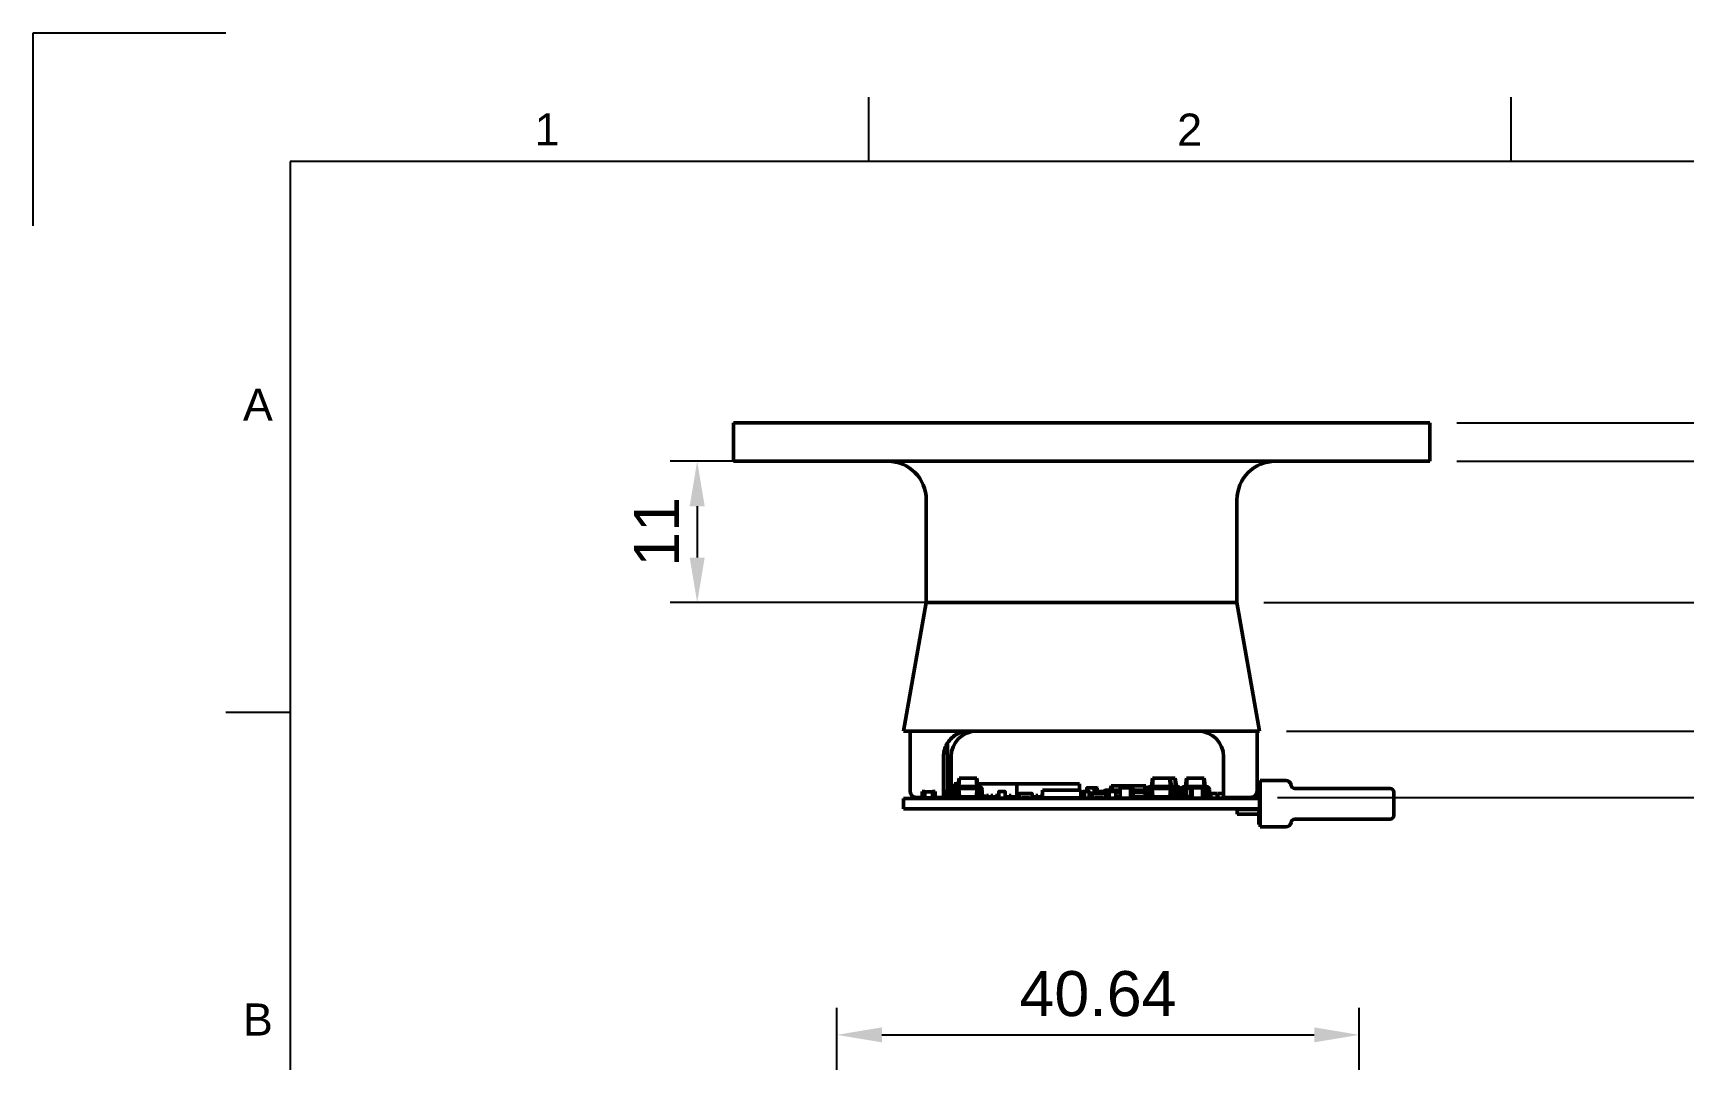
# Model space of a CAD drawing. Header units: millimetres. Extents: x 0 to 420, y 0 to 297.
# Drawn here: x 0 to 128.4, y 217.1 to 297 of the extents above; entities that cross this region are included whole.
import ezdxf
from ezdxf.enums import TextEntityAlignment as Align

# ---------------------------------------------------------------- set-up
doc = ezdxf.new("R2010")
doc.units = ezdxf.units.MM
doc.header["$LTSCALE"] = 0.75
for name, color, linetype, lineweight in [('BORDER', 7, 'Continuous', 25), ('FD_Dimensions', 7, 'Continuous', 25), ('Visible', 7, 'Continuous', 50)]:
    doc.layers.add(name, color=color, linetype=linetype, lineweight=lineweight)
doc.styles.add('FusionTitle', font='Arial.ttf')
doc.styles.get("Standard").update_dxf_attribs({"font": 'Arial.ttf'})
doc.dimstyles.new('Dim-ISO-25', dxfattribs={"dimtxt": 3.5, "dimasz": 3.5, "dimexe": 2.1, "dimexo": 2.1, "dimgap": 1.4, "dimtad": 1, "dimzin": 12, "dimdsep": 46, "dimtxsty": 'Standard', "dimcen": 0, "dimazin": 3, "dimtp": 0.1, "dimtm": 0.1, "dimtfac": 0.714286, "dimtmove": 0, "dimatfit": 3, "dimfxl": 1, "dimtzin": 12, "dimarcsym": 0})

# ---------------------------------------------------------------- blocks, each defined once
blk = doc.blocks.new('ISO_A3_SHEET')
at = {"layer": 'BORDER'}
for p, q in [((65, 292), (65, 287)), ((115, 292), (115, 287)), ((410, 287), (20, 287)), ((20, 287), (20, 10)), ((15, 244.16666), (20, 244.16666))]:
    blk.add_line(p, q, dxfattribs=at)
at = {"layer": 'Defpoints'}
for p, q in [((15, 297), (0, 297)), ((0, 297), (0, 282))]:
    blk.add_line(p, q, dxfattribs=at)
at = {"layer": 'BORDER', "style": 'FusionTitle'}
for s, p in [('1', (40, 289.5)), ('2', (90, 289.5)), ('A', (17.5, 268.08333)), ('B', (17.5, 220.25))]:
    blk.add_text(s, height=2.5, dxfattribs=at).set_placement(p, align=Align.MIDDLE)
blk = doc.blocks.new('*D14')
at = {"layer": 'Defpoints', "color": 0, "transparency": 16777216}
for p in [(108.682863, 266.68366), (108.682863, 263.68366), (140.182863, 263.68366)]:
    blk.add_point(p, dxfattribs=at)
at = {"layer": 'FD_Dimensions', "color": 0, "lineweight": -2, "transparency": 16777216}
for p, q in [((140.182863, 270.18366), (140.182863, 273.68366)), ((110.782863, 266.68366), (142.282863, 266.68366)), ((140.182863, 266.68366), (140.182863, 263.68366)), ((110.782863, 263.68366), (142.282863, 263.68366)), ((140.182863, 260.18366), (140.182863, 251.591709))]:
    blk.add_line(p, q, dxfattribs=at)
at = {"layer": 'FD_Dimensions', "color": 0, "transparency": 16777216}
for points in [[(139.599529, 270.18366), (140.766196, 270.18366), (140.182863, 266.68366)], [(139.599529, 260.18366), (140.766196, 260.18366), (140.182863, 263.68366)]]:
    blk.add_solid(points, dxfattribs=at)
at = {"layer": 'FD_Dimensions', "color": 0, "transparency": 16777216, "insert": (136.994663, 254.137684), "char_height": 3.5, "attachment_point": 5, "rotation": 90}
blk.add_mtext('3', dxfattribs=at)
blk = doc.blocks.new('*D15')
at = {"layer": 'Defpoints', "color": 0, "transparency": 16777216}
for p in [(93.446132, 263.68366), (51.682863, 252.68809), (93.682863, 252.68809)]:
    blk.add_point(p, dxfattribs=at)
at = {"layer": 'FD_Dimensions', "color": 0, "lineweight": -2, "transparency": 16777216}
for p, q in [((91.346132, 263.68366), (49.582863, 263.68366)), ((51.682863, 260.18366), (51.682863, 256.18809)), ((91.582863, 252.68809), (49.582863, 252.68809))]:
    blk.add_line(p, q, dxfattribs=at)
at = {"layer": 'FD_Dimensions', "color": 0, "transparency": 16777216}
for points in [[(51.099529, 260.18366), (52.266196, 260.18366), (51.682863, 263.68366)], [(51.099529, 256.18809), (52.266196, 256.18809), (51.682863, 252.68809)]]:
    blk.add_solid(points, dxfattribs=at)
at = {"layer": 'FD_Dimensions', "color": 0, "transparency": 16777216, "insert": (48.5257, 258.185875), "char_height": 3.5, "attachment_point": 5, "rotation": 90}
blk.add_mtext('11', dxfattribs=at)
blk = doc.blocks.new('*D16')
at = {"layer": 'Defpoints', "color": 0, "transparency": 16777216}
for p in [(93.682863, 252.68809), (95.446132, 242.68809), (151.526464, 242.68809)]:
    blk.add_point(p, dxfattribs=at)
at = {"layer": 'FD_Dimensions', "color": 0, "lineweight": -2, "transparency": 16777216}
for p, q in [((95.782863, 252.68809), (153.626464, 252.68809)), ((151.526464, 249.18809), (151.526464, 246.18809)), ((97.546132, 242.68809), (153.626464, 242.68809))]:
    blk.add_line(p, q, dxfattribs=at)
at = {"layer": 'FD_Dimensions', "color": 0, "transparency": 16777216}
for points in [[(150.943131, 249.18809), (152.109797, 249.18809), (151.526464, 252.68809)], [(150.943131, 246.18809), (152.109797, 246.18809), (151.526464, 242.68809)]]:
    blk.add_solid(points, dxfattribs=at)
at = {"layer": 'FD_Dimensions', "color": 0, "transparency": 16777216, "insert": (148.339459, 247.68809), "char_height": 3.5, "attachment_point": 5, "rotation": 90}
blk.add_mtext('10', dxfattribs=at)
blk = doc.blocks.new('*D17')
at = {"layer": 'Defpoints', "color": 0, "transparency": 16777216}
for p in [(95.446132, 242.68809), (94.746132, 237.53416), (153.199443, 237.53416)]:
    blk.add_point(p, dxfattribs=at)
at = {"layer": 'FD_Dimensions', "color": 0, "lineweight": -2, "transparency": 16777216}
for p, q in [((153.199443, 246.18809), (153.199443, 249.68809)), ((97.546132, 242.68809), (155.299443, 242.68809)), ((153.199443, 242.68809), (153.199443, 237.53416)), ((96.846132, 237.53416), (155.299443, 237.53416)), ((153.199443, 234.03416), (153.199443, 218.616493))]:
    blk.add_line(p, q, dxfattribs=at)
at = {"layer": 'FD_Dimensions', "color": 0, "transparency": 16777216}
for points in [[(152.61611, 246.18809), (153.782777, 246.18809), (153.199443, 242.68809)], [(152.61611, 234.03416), (153.782777, 234.03416), (153.199443, 237.53416)]]:
    blk.add_solid(points, dxfattribs=at)
at = {"layer": 'FD_Dimensions', "color": 0, "transparency": 16777216, "insert": (150.012438, 224.575326), "char_height": 3.5, "attachment_point": 5, "rotation": 90}
blk.add_mtext('5.15', dxfattribs=at)
blk = doc.blocks.new('*D20')
at = {"layer": 'Defpoints', "color": 0, "transparency": 16777216}
for p in [(103.191694, 219.055681), (62.551694, 187.555681), (103.191694, 187.555681)]:
    blk.add_point(p, dxfattribs=at)
at = {"layer": 'FD_Dimensions', "color": 0, "lineweight": -2, "transparency": 16777216}
for p, q in [((62.551694, 189.655681), (62.551694, 221.155681)), ((103.191694, 189.655681), (103.191694, 221.155681)), ((66.051694, 219.055681), (99.691694, 219.055681))]:
    blk.add_line(p, q, dxfattribs=at)
at = {"layer": 'FD_Dimensions', "color": 0, "transparency": 16777216}
for points in [[(66.051694, 219.639014), (66.051694, 218.472348), (62.551694, 219.055681)], [(99.691694, 219.639014), (99.691694, 218.472348), (103.191694, 219.055681)]]:
    blk.add_solid(points, dxfattribs=at)
at = {"layer": 'FD_Dimensions', "color": 0, "transparency": 16777216, "insert": (82.871694, 222.242686), "char_height": 3.5, "attachment_point": 5}
blk.add_mtext('40.64', dxfattribs=at)

msp = doc.modelspace()

# ---------------------------------------------------------------- linework, layer by layer
at = {"layer": 'Visible'}
for p, q in [((54.509402, 266.68366), (54.509402, 263.68366)), ((69.746132, 266.68366), (54.509402, 266.68366)), ((69.746132, 266.68366), (93.446132, 266.68366)), ((108.682863, 266.68366), (93.446132, 266.68366)), ((108.682863, 266.68366), (108.682863, 263.68366)), ((54.509402, 263.68366), (69.746132, 263.68366)), ((93.446132, 263.68366), (69.746132, 263.68366)), ((93.446132, 263.68366), (108.682863, 263.68366)), ((69.509402, 252.68809), (69.509402, 260.68366)), ((93.682863, 252.68809), (93.682863, 260.68366)), ((67.746132, 242.68809), (69.509402, 252.68809)), ((69.509402, 252.68809), (69.746132, 252.68809)), ((93.446132, 252.68809), (69.746132, 252.68809)), ((93.446132, 252.68809), (93.682863, 252.68809)), ((95.446132, 242.68809), (93.682863, 252.68809)), ((69.746132, 242.68809), (67.746132, 242.68809)), ((68.246132, 242.68809), (68.246132, 241.68809)), ((69.746132, 242.68809), (93.446132, 242.68809)), ((95.446132, 242.68809), (93.446132, 242.68809)), ((95.246132, 238.03416), (95.246132, 242.68809)), ((68.246132, 238.03416), (68.246132, 241.68809)), ((71.167096, 237.98416), (71.167096, 241.68809)), ((70.846132, 237.53416), (70.846132, 240.68809)), ((71.440551, 237.98416), (71.440551, 240.68809)), ((92.646132, 238.03416), (92.646132, 240.68809)), ((71.971132, 238.38416), (72.062484, 239.03416)), ((72.053632, 238.38416), (72.099308, 239.03416)), ((72.099308, 239.03416), (72.062484, 239.03416)), ((73.392957, 239.03416), (72.099308, 239.03416)), ((73.429781, 239.03416), (73.392957, 239.03416)), ((73.438632, 238.38416), (73.392957, 239.03416)), ((73.521132, 238.38416), (73.429781, 239.03416)), ((87.027382, 238.38416), (87.118734, 239.03416)), ((87.109882, 238.38416), (87.155558, 239.03416)), ((87.155558, 239.03416), (87.118734, 239.03416)), ((88.449207, 239.03416), (87.155558, 239.03416)), ((88.494882, 238.38416), (88.449207, 239.03416)), ((88.486031, 239.03416), (88.449207, 239.03416)), ((88.577382, 238.38416), (88.486031, 239.03416)), ((88.842957, 239.03416), (88.486031, 239.03416)), ((88.888632, 238.38416), (88.842957, 239.03416)), ((88.879781, 239.03416), (88.842957, 239.03416)), ((88.971132, 238.38416), (88.879781, 239.03416)), ((89.671132, 238.38416), (89.762484, 239.03416)), ((89.753632, 238.38416), (89.799308, 239.03416)), ((89.799308, 239.03416), (89.762484, 239.03416)), ((91.092957, 239.03416), (89.799308, 239.03416)), ((91.129781, 239.03416), (91.092957, 239.03416)), ((91.138632, 238.38416), (91.092957, 239.03416)), ((91.221132, 238.38416), (91.129781, 239.03416)), ((95.496132, 238.83416), (95.496132, 235.23416)), ((97.496132, 238.83416), (95.496132, 238.83416)), ((68.446132, 237.52416), (68.446132, 237.63416)), ((68.746132, 237.53416), (69.196132, 237.53416)), ((69.396132, 237.98416), (69.196132, 237.98416)), ((69.196132, 237.98416), (69.196132, 237.96416)), ((69.196132, 237.50416), (69.196132, 237.96416)), ((69.396132, 237.98416), (69.396132, 237.96416)), ((69.996132, 237.96416), (69.396132, 237.96416)), ((69.396132, 237.50416), (69.396132, 237.96416)), ((70.196132, 237.98416), (69.996132, 237.98416)), ((69.996132, 237.98416), (69.996132, 237.96416)), ((69.996132, 237.50416), (69.996132, 237.96416)), ((70.196132, 237.98416), (70.196132, 237.96416)), ((70.196132, 237.50416), (70.196132, 237.96416)), ((70.196132, 237.53416), (70.846132, 237.53416)), ((70.715802, 237.50416), (70.715802, 237.53416)), ((70.846132, 237.98416), (71.055214, 237.98416)), ((71.196635, 237.98416), (71.055214, 237.98416)), ((71.069356, 237.50416), (71.069356, 237.96416)), ((71.415802, 237.96416), (71.210777, 237.96416)), ((71.210777, 237.50416), (71.210777, 237.96416)), ((71.29563, 237.98416), (71.429945, 237.98416)), ((71.346132, 237.63416), (71.546132, 237.63416)), ((71.346132, 237.48416), (71.346132, 237.63416)), ((71.415802, 237.63416), (71.415802, 237.96416)), ((71.429945, 237.98416), (71.646132, 237.98416)), ((71.646132, 237.73416), (71.646132, 238.13416)), ((71.667096, 238.23437), (71.667096, 238.58416)), ((71.667096, 238.58416), (71.999241, 238.58416)), ((71.769356, 237.50416), (71.769356, 237.621593)), ((71.796132, 238.13416), (71.796132, 237.73416)), ((71.896635, 237.98416), (71.796132, 237.98416)), ((71.896132, 238.38416), (71.946132, 238.38416)), ((71.946132, 238.23416), (71.896132, 238.23416)), ((71.984078, 237.96416), (71.910777, 237.96416)), ((71.910777, 237.50416), (71.910777, 237.96416)), ((72.041132, 238.38416), (71.946132, 238.38416)), ((71.946132, 238.23416), (71.946132, 238.38416)), ((72.041132, 238.23416), (71.946132, 238.23416)), ((72.037484, 237.58416), (71.946132, 238.23416)), ((72.086808, 237.58416), (72.037484, 237.58416)), ((73.451132, 238.38416), (72.041132, 238.38416)), ((72.041132, 238.23416), (72.041132, 238.38416)), ((73.451132, 238.23416), (72.041132, 238.23416)), ((72.086808, 237.58416), (72.041132, 238.23416)), ((73.405457, 237.58416), (72.086808, 237.58416)), ((72.215802, 237.51916), (72.215802, 237.58416)), ((72.569356, 237.51916), (72.569356, 237.58416)), ((73.276463, 237.51916), (73.276463, 237.58416)), ((73.405457, 237.58416), (73.451132, 238.23416)), ((73.454781, 237.58416), (73.405457, 237.58416)), ((73.424256, 237.48416), (73.424256, 237.58416)), ((73.546132, 238.38416), (73.451132, 238.38416)), ((73.451132, 238.23416), (73.451132, 238.38416)), ((73.546132, 238.23416), (73.451132, 238.23416)), ((73.454781, 237.58416), (73.546132, 238.23416)), ((73.454781, 237.58416), (73.480825, 237.58416)), ((73.480825, 237.48416), (73.480825, 237.68416)), ((73.480825, 237.68416), (73.601033, 237.68416)), ((73.493024, 238.58416), (76.546132, 238.58416)), ((73.546132, 238.23416), (73.546132, 238.38416)), ((73.596132, 238.38416), (73.546132, 238.38416)), ((73.546132, 238.23416), (73.596132, 238.23416)), ((73.601033, 237.68416), (73.636388, 237.68416)), ((73.601033, 237.48416), (73.601033, 237.68416)), ((73.636388, 237.58416), (73.636388, 237.68416)), ((73.636388, 237.58416), (73.746132, 237.58416)), ((73.696132, 238.13416), (73.696132, 237.73416)), ((73.777809, 237.48416), (73.777809, 237.549316)), ((73.846132, 237.73416), (73.846132, 238.13416)), ((73.85953, 237.68416), (73.954586, 237.68416)), ((74.146132, 237.63416), (73.946132, 237.63416)), ((73.954586, 237.68416), (73.989941, 237.68416)), ((73.954586, 237.63416), (73.954586, 237.68416)), ((73.989941, 237.63416), (73.989941, 237.68416)), ((74.146132, 237.48416), (74.146132, 237.63416)), ((74.146132, 237.58416), (74.187931, 237.58416)), ((74.187931, 237.48416), (74.187931, 237.68416)), ((74.187931, 237.68416), (74.308139, 237.68416)), ((74.308139, 237.68416), (74.343495, 237.68416)), ((74.308139, 237.48416), (74.308139, 237.68416)), ((74.343495, 237.58416), (74.343495, 237.68416)), ((74.343495, 237.58416), (74.541485, 237.58416)), ((74.484916, 237.48416), (74.484916, 237.58416)), ((74.541485, 237.48416), (74.541485, 237.68416)), ((74.541485, 237.68416), (74.661693, 237.68416)), ((74.661693, 237.68416), (74.697048, 237.68416)), ((74.661693, 237.48416), (74.661693, 237.68416)), ((74.697048, 237.58416), (74.697048, 237.68416)), ((74.697048, 237.58416), (74.895038, 237.58416)), ((74.83847, 237.48416), (74.83847, 237.58416)), ((74.895038, 237.48416), (74.895038, 237.68416)), ((74.895038, 237.68416), (75.015246, 237.68416)), ((75.015246, 237.68416), (75.050602, 237.68416)), ((75.015246, 237.48416), (75.015246, 237.68416)), ((75.050602, 237.58416), (75.050602, 237.68416)), ((75.050602, 237.58416), (75.146132, 237.58416)), ((75.146132, 237.50416), (75.146132, 237.96416)), ((75.166132, 237.98416), (75.626132, 237.98416)), ((75.646132, 237.50416), (75.646132, 237.96416)), ((75.646132, 237.68416), (75.722353, 237.68416)), ((75.722353, 237.68416), (75.757708, 237.68416)), ((75.722353, 237.48416), (75.722353, 237.68416)), ((75.757708, 237.58416), (75.757708, 237.68416)), ((75.757708, 237.58416), (75.955698, 237.58416)), ((75.89913, 237.48416), (75.89913, 237.58416)), ((75.955698, 237.48416), (75.955698, 237.68416)), ((75.955698, 237.68416), (76.075906, 237.68416)), ((76.075906, 237.68416), (76.111262, 237.68416)), ((76.075906, 237.48416), (76.075906, 237.68416)), ((76.111262, 237.58416), (76.111262, 237.68416)), ((76.111262, 237.58416), (76.546132, 237.58416)), ((76.252683, 237.48416), (76.252683, 237.58416)), ((76.546132, 237.58416), (76.546132, 238.58416)), ((76.546132, 238.58416), (81.425169, 238.58416)), ((76.546132, 237.48416), (76.546132, 237.58416)), ((76.546132, 237.58416), (76.746132, 237.58416)), ((76.746132, 237.51916), (76.746132, 237.79916)), ((76.781132, 237.83416), (76.911132, 237.83416)), ((76.946132, 237.83416), (77.546132, 237.83416)), ((76.946132, 237.79916), (76.946132, 237.83416)), ((77.546132, 237.79916), (77.546132, 237.83416)), ((77.581132, 237.83416), (77.711132, 237.83416)), ((77.746132, 237.51916), (77.746132, 237.79916)), ((77.746132, 237.68416), (77.843673, 237.68416)), ((77.843673, 237.48416), (77.843673, 237.68416)), ((77.843673, 237.58416), (78.041663, 237.58416)), ((77.900242, 237.48416), (77.900242, 237.58416)), ((78.041663, 237.58416), (78.041663, 237.68416)), ((78.041663, 237.68416), (78.077019, 237.68416)), ((78.077019, 237.48416), (78.077019, 237.68416)), ((78.077019, 237.68416), (78.197227, 237.68416)), ((78.197227, 237.48416), (78.197227, 237.68416)), ((78.197227, 237.58416), (78.395217, 237.58416)), ((78.253795, 237.48416), (78.253795, 237.58416)), ((78.395217, 237.58416), (78.395217, 237.68416)), ((78.395217, 237.68416), (78.430572, 237.68416)), ((78.430572, 237.48416), (78.430572, 237.68416)), ((78.430572, 237.68416), (78.546132, 237.68416)), ((78.546132, 237.50416), (78.546132, 238.08416)), ((78.546132, 238.08416), (81.546132, 238.08416)), ((81.425169, 238.08416), (81.425169, 238.58416)), ((81.546132, 237.50416), (81.546132, 238.08416)), ((81.546132, 237.98416), (81.596635, 237.98416)), ((81.546132, 237.96416), (81.681488, 237.96416)), ((81.681488, 237.50416), (81.681488, 237.96416)), ((81.69563, 237.98416), (81.837051, 237.98416)), ((81.822909, 237.50416), (81.822909, 237.96416)), ((81.837051, 237.98416), (82.16232, 237.98416)), ((81.996132, 237.98416), (81.996132, 238.25416)), ((82.766132, 238.28416), (82.026132, 238.28416)), ((82.176463, 237.50416), (82.176463, 237.96416)), ((82.446132, 237.98416), (82.446132, 237.96416)), ((82.446132, 237.98416), (82.646132, 237.98416)), ((82.446132, 237.79916), (82.446132, 237.96416)), ((82.446132, 237.51916), (82.446132, 237.79916)), ((82.611132, 237.83416), (82.481132, 237.83416)), ((82.646132, 237.98416), (82.646132, 237.96416)), ((82.646132, 237.98416), (83.246132, 237.98416)), ((82.646132, 237.83416), (82.646132, 237.96416)), ((82.646132, 237.96416), (83.246132, 237.96416)), ((83.246132, 237.83416), (82.646132, 237.83416)), ((82.646132, 237.79916), (82.646132, 237.83416)), ((82.796132, 237.98416), (82.796132, 238.25416)), ((83.246132, 237.98416), (83.246132, 237.96416)), ((83.246132, 237.98416), (83.446132, 237.98416)), ((83.246132, 237.83416), (83.246132, 237.96416)), ((83.246132, 237.79916), (83.246132, 237.83416)), ((83.411132, 237.83416), (83.281132, 237.83416)), ((83.446132, 237.98416), (83.446132, 237.96416)), ((83.446132, 237.79916), (83.446132, 237.96416)), ((83.446132, 237.51916), (83.446132, 237.79916)), ((83.496132, 238.09916), (83.746132, 238.09916)), ((83.746132, 237.91916), (83.496132, 237.91916)), ((83.746132, 237.88416), (83.596132, 237.88416)), ((83.596132, 237.43416), (83.596132, 237.88416)), ((83.921132, 238.09916), (83.746132, 238.09916)), ((83.746132, 237.96416), (83.746132, 238.09916)), ((83.746132, 237.50416), (83.746132, 237.96416)), ((83.766132, 237.98416), (84.226132, 237.98416)), ((83.821132, 238.09916), (83.892339, 238.43416)), ((83.994236, 238.43416), (83.892339, 238.43416)), ((84.596132, 238.09916), (83.921132, 238.09916)), ((83.921132, 237.98416), (83.921132, 238.09916)), ((83.958632, 238.09916), (83.994236, 238.43416)), ((86.498029, 238.43416), (83.994236, 238.43416)), ((84.246132, 237.50416), (84.246132, 237.96416)), ((84.596132, 237.91916), (84.246132, 237.91916)), ((84.596132, 237.58416), (84.246132, 237.58416)), ((84.596132, 237.51416), (84.596132, 238.25416)), ((85.366132, 238.28416), (84.626132, 238.28416)), ((85.572382, 238.28416), (85.366132, 238.28416)), ((85.396132, 237.51416), (85.396132, 238.25416)), ((85.602382, 237.51416), (85.602382, 238.25416)), ((86.571132, 238.09916), (85.602382, 238.09916)), ((86.571132, 237.91916), (85.602382, 237.91916)), ((86.402382, 237.58416), (85.602382, 237.58416)), ((85.846132, 237.51416), (85.846132, 237.58416)), ((86.402382, 237.63416), (86.602382, 237.63416)), ((86.402382, 237.48416), (86.402382, 237.63416)), ((86.599926, 238.43416), (86.498029, 238.43416)), ((86.533632, 238.09916), (86.498029, 238.43416)), ((86.540843, 237.63416), (86.571132, 237.91916)), ((86.702382, 238.09916), (86.571132, 238.09916)), ((86.571132, 237.91916), (86.571132, 238.09916)), ((86.702382, 237.91916), (86.571132, 237.91916)), ((86.671132, 238.09916), (86.599926, 238.43416)), ((86.702382, 237.73416), (86.702382, 238.13416)), ((86.796132, 237.48416), (86.796132, 237.529621)), ((86.852382, 238.13416), (86.852382, 237.73416)), ((86.996132, 238.09916), (86.852382, 238.09916)), ((86.881511, 237.63416), (86.996132, 237.63416)), ((86.902382, 237.83416), (86.902382, 237.73416)), ((86.949704, 237.91916), (86.996132, 237.91916)), ((86.952382, 238.38416), (87.002382, 238.38416)), ((87.002382, 238.23416), (86.952382, 238.23416)), ((87.097382, 238.38416), (87.002382, 238.38416)), ((87.002382, 238.23416), (87.002382, 238.38416)), ((87.097382, 238.23416), (87.002382, 238.23416)), ((87.093734, 237.58416), (87.002382, 238.23416)), ((87.002382, 238.08416), (87.023464, 238.08416)), ((87.044545, 237.93416), (87.002382, 237.93416)), ((87.046132, 237.86916), (87.046132, 237.71416)), ((87.143058, 237.58416), (87.093734, 237.58416)), ((88.507382, 238.38416), (87.097382, 238.38416)), ((87.097382, 238.23416), (87.097382, 238.38416)), ((88.507382, 238.23416), (87.097382, 238.23416)), ((87.143058, 237.58416), (87.097382, 238.23416)), ((88.461707, 237.58416), (87.143058, 237.58416)), ((87.696132, 237.48416), (87.696132, 237.58416)), ((88.461707, 237.58416), (88.507382, 238.23416)), ((88.511031, 237.58416), (88.461707, 237.58416)), ((88.507382, 238.23416), (88.507382, 238.38416)), ((88.602382, 238.38416), (88.507382, 238.38416)), ((88.602382, 238.23416), (88.507382, 238.23416)), ((88.511031, 237.58416), (88.602382, 238.23416)), ((88.532788, 237.58416), (88.511031, 237.58416)), ((88.532788, 237.58416), (88.554545, 237.893777)), ((88.603193, 237.58416), (88.532788, 237.58416)), ((88.652382, 237.93416), (88.56022, 237.93416)), ((88.578193, 238.43416), (88.570355, 238.43416)), ((88.58522, 238.38416), (88.578193, 238.43416)), ((88.652382, 238.08416), (88.581301, 238.08416)), ((88.602382, 238.23416), (88.602382, 238.38416)), ((88.652382, 238.38416), (88.602382, 238.38416)), ((88.602382, 238.23416), (88.652382, 238.23416)), ((88.603193, 237.58416), (88.652382, 237.93416)), ((88.802382, 237.58416), (88.603193, 237.58416)), ((88.627382, 238.08416), (88.606301, 238.23416)), ((88.901132, 238.38416), (88.652382, 238.38416)), ((88.652382, 237.93416), (88.652382, 238.08416)), ((88.702382, 238.08416), (88.652382, 238.08416)), ((88.652382, 237.93416), (88.702382, 237.93416)), ((88.752382, 238.13416), (88.752382, 237.73416)), ((88.901132, 238.23416), (88.881511, 238.23416)), ((88.897545, 238.183103), (88.901132, 238.23416)), ((88.901132, 238.23416), (88.901132, 238.38416)), ((88.996132, 238.38416), (88.901132, 238.38416)), ((88.996132, 238.23416), (88.901132, 238.23416)), ((88.902382, 237.73416), (88.902382, 238.13416)), ((88.9471, 237.885279), (88.996132, 238.23416)), ((88.952382, 237.73416), (88.952382, 237.83416)), ((88.996132, 238.23416), (88.996132, 238.38416)), ((89.046132, 238.38416), (88.996132, 238.38416)), ((88.996132, 238.23416), (89.046132, 238.23416)), ((89.202382, 237.63416), (89.002382, 237.63416)), ((89.146132, 238.13416), (89.146132, 237.73416)), ((89.202382, 237.48416), (89.202382, 237.63416)), ((89.252382, 237.63416), (89.202382, 237.63416)), ((89.252382, 237.48416), (89.252382, 237.63416)), ((89.296132, 237.73416), (89.296132, 238.13416)), ((89.346132, 237.73416), (89.346132, 238.13416)), ((89.596132, 237.63416), (89.475261, 237.63416)), ((89.496132, 238.13416), (89.496132, 237.73416)), ((89.596132, 238.38416), (89.646132, 238.38416)), ((89.646132, 238.23416), (89.596132, 238.23416)), ((89.596132, 237.48416), (89.596132, 237.63416)), ((89.741132, 238.38416), (89.646132, 238.38416)), ((89.646132, 238.23416), (89.646132, 238.38416)), ((89.741132, 238.23416), (89.646132, 238.23416)), ((89.737484, 237.58416), (89.646132, 238.23416)), ((89.786808, 237.58416), (89.737484, 237.58416)), ((91.151132, 238.38416), (89.741132, 238.38416)), ((89.741132, 238.23416), (89.741132, 238.38416)), ((90.102382, 238.23416), (89.741132, 238.23416)), ((89.786808, 237.58416), (89.741132, 238.23416)), ((90.102382, 237.58416), (89.786808, 237.58416)), ((90.102382, 237.51416), (90.102382, 238.25416)), ((90.232382, 238.28416), (90.132382, 238.28416)), ((90.202382, 237.51416), (90.202382, 238.25416)), ((90.972382, 238.28416), (90.232382, 238.28416)), ((91.002382, 237.51416), (91.002382, 238.25416)), ((91.151132, 238.23416), (91.002382, 238.23416)), ((91.105457, 237.58416), (91.002382, 237.58416)), ((91.105457, 237.58416), (91.151132, 238.23416)), ((91.154781, 237.58416), (91.105457, 237.58416)), ((91.246132, 238.38416), (91.151132, 238.38416)), ((91.151132, 238.23416), (91.151132, 238.38416)), ((91.246132, 238.23416), (91.151132, 238.23416)), ((91.154781, 237.58416), (91.246132, 238.23416)), ((91.246132, 238.23416), (91.246132, 238.38416)), ((91.296132, 238.38416), (91.246132, 238.38416)), ((91.246132, 238.23416), (91.296132, 238.23416)), ((91.396132, 238.13416), (91.396132, 237.73416)), ((91.396132, 237.51416), (91.396132, 237.73416)), ((91.546132, 237.73416), (91.546132, 238.13416)), ((92.146132, 237.83416), (91.646132, 237.83416)), ((91.646132, 237.83416), (91.646132, 237.79916)), ((91.646132, 237.51916), (91.646132, 237.79916)), ((92.146132, 237.83416), (92.146132, 237.79916)), ((92.146132, 237.51916), (92.146132, 237.79916)), ((92.646132, 237.83416), (92.196132, 237.83416)), ((92.196132, 237.83416), (92.196132, 237.79916)), ((92.196132, 237.51916), (92.196132, 237.79916)), ((92.646132, 237.53416), (92.646132, 238.03416)), ((92.646132, 237.53416), (93.446132, 237.53416)), ((92.696132, 237.51916), (92.696132, 237.53416)), ((94.746132, 237.53416), (93.446132, 237.53416)), ((93.696132, 237.48416), (93.696132, 237.53416)), ((93.782835, 237.53416), (93.859611, 237.457383)), ((95.391153, 237.62096), (95.027675, 237.62096)), ((95.20439, 237.83416), (95.396132, 237.83416)), ((95.391153, 237.47096), (95.391153, 237.62096)), ((95.396132, 238.63416), (95.396132, 237.43416)), ((95.496132, 238.63416), (95.396132, 238.63416)), ((105.596132, 238.23416), (98.174313, 238.234159)), ((105.896132, 236.13416), (105.896132, 237.93416)), ((67.746132, 236.63416), (67.746132, 237.43416)), ((69.746132, 237.43416), (67.746132, 237.43416)), ((69.746132, 236.63416), (67.746132, 236.63416)), ((68.486132, 237.48416), (69.196132, 237.48416)), ((68.946132, 237.48416), (68.946132, 237.47416)), ((69.071132, 237.47416), (68.946132, 237.47416)), ((69.071132, 237.48416), (69.071132, 237.47416)), ((69.081827, 237.47416), (69.071132, 237.47416)), ((69.081827, 237.48416), (69.081827, 237.47416)), ((69.146132, 237.47416), (69.081827, 237.47416)), ((69.146132, 237.48416), (69.146132, 237.47416)), ((69.271132, 237.47416), (69.146132, 237.47416)), ((69.196132, 237.48416), (69.196132, 237.50416)), ((69.396132, 237.48416), (69.196132, 237.48416)), ((69.271132, 237.48416), (69.271132, 237.47416)), ((69.393252, 237.48416), (69.393252, 237.47416)), ((69.499013, 237.47416), (69.393252, 237.47416)), ((69.996132, 237.50416), (69.396132, 237.50416)), ((69.396132, 237.48416), (69.396132, 237.50416)), ((69.396132, 237.48416), (69.996132, 237.48416)), ((69.446132, 236.63416), (69.446132, 236.63316)), ((70.444132, 236.63316), (69.446132, 236.63316)), ((69.499013, 237.48416), (69.499013, 237.47416)), ((69.621132, 237.48416), (69.621132, 237.47416)), ((69.746132, 237.47416), (69.621132, 237.47416)), ((69.746132, 237.48416), (69.746132, 237.47416)), ((69.809349, 237.47416), (69.746132, 237.47416)), ((93.446132, 237.43416), (69.746132, 237.43416)), ((93.446132, 236.63416), (69.746132, 236.63416)), ((69.809349, 237.48416), (69.809349, 237.47416)), ((69.921132, 237.47416), (69.809349, 237.47416)), ((69.921132, 237.48416), (69.921132, 237.47416)), ((69.946132, 237.47416), (69.921132, 237.47416)), ((69.946132, 237.48416), (69.946132, 237.47416)), ((69.996132, 237.48416), (69.996132, 237.50416)), ((70.196132, 237.48416), (69.996132, 237.48416)), ((70.196132, 237.48416), (70.196132, 237.50416)), ((70.444132, 236.63416), (70.444132, 236.63316)), ((70.729945, 237.48416), (71.055214, 237.48416)), ((71.196635, 237.48416), (71.055214, 237.48416)), ((71.346132, 237.50416), (71.210777, 237.50416)), ((71.29563, 237.48416), (71.346132, 237.48416)), ((71.546132, 237.48416), (71.346132, 237.48416)), ((71.446132, 236.63416), (71.446132, 236.63316)), ((72.444132, 236.63316), (71.446132, 236.63316)), ((71.546132, 237.48416), (71.755214, 237.48416)), ((71.896635, 237.48416), (71.755214, 237.48416)), ((72.21819, 237.50416), (71.910777, 237.50416)), ((71.99563, 237.48416), (71.940551, 237.48416)), ((71.99563, 237.48416), (72.240551, 237.48416)), ((72.594105, 237.48416), (72.240551, 237.48416)), ((72.444132, 236.63416), (72.444132, 236.63316)), ((72.594105, 237.48416), (72.686028, 237.48416)), ((72.686028, 237.48416), (72.717149, 237.48416)), ((72.710777, 237.51916), (73.135041, 237.51916)), ((72.717149, 237.48416), (72.717149, 237.51916)), ((72.727756, 237.48416), (72.717149, 237.48416)), ((72.727756, 237.48416), (72.727756, 237.51916)), ((72.727756, 237.48416), (72.773718, 237.48416)), ((72.773718, 237.48416), (72.773718, 237.51916)), ((72.773718, 237.48416), (72.806237, 237.48416)), ((73.15979, 237.48416), (72.806237, 237.48416)), ((73.15979, 237.48416), (73.251714, 237.48416)), ((73.251714, 237.48416), (73.424256, 237.48416)), ((73.424256, 237.48416), (73.480825, 237.48416)), ((73.446132, 236.63416), (73.446132, 236.63316)), ((74.444132, 236.63316), (73.446132, 236.63316)), ((73.480825, 237.48416), (73.601033, 237.48416)), ((73.601033, 237.48416), (73.777809, 237.48416)), ((73.777809, 237.48416), (73.834378, 237.48416)), ((73.834378, 237.48416), (73.834378, 237.510529)), ((73.834378, 237.48416), (73.946132, 237.48416)), ((73.946132, 237.48416), (74.146132, 237.48416)), ((74.146132, 237.48416), (74.187931, 237.48416)), ((74.187931, 237.48416), (74.308139, 237.48416)), ((74.308139, 237.48416), (74.484916, 237.48416)), ((74.444132, 236.63416), (74.444132, 236.63316)), ((74.484916, 237.48416), (74.541485, 237.48416)), ((74.541485, 237.48416), (74.661693, 237.48416)), ((74.661693, 237.48416), (74.83847, 237.48416)), ((74.83847, 237.48416), (74.895038, 237.48416)), ((74.895038, 237.48416), (75.015246, 237.48416)), ((75.015246, 237.48416), (75.166132, 237.48416)), ((75.166132, 237.48416), (75.626132, 237.48416)), ((75.446132, 236.63416), (75.446132, 236.63316)), ((76.444132, 236.63316), (75.446132, 236.63316)), ((75.626132, 237.48416), (75.722353, 237.48416)), ((75.722353, 237.48416), (75.89913, 237.48416)), ((75.89913, 237.48416), (75.955698, 237.48416)), ((75.955698, 237.48416), (76.075906, 237.48416)), ((76.075906, 237.48416), (76.252683, 237.48416)), ((76.252683, 237.48416), (76.546132, 237.48416)), ((76.444132, 236.63416), (76.444132, 236.63316)), ((76.546132, 237.48416), (76.781132, 237.48416)), ((76.781132, 237.48416), (76.911132, 237.48416)), ((76.911132, 237.48416), (77.016358, 237.48416)), ((76.946132, 237.51916), (77.546132, 237.51916)), ((77.016358, 237.48416), (77.016358, 237.51916)), ((77.016358, 237.48416), (77.136567, 237.48416)), ((77.136567, 237.48416), (77.136567, 237.51916)), ((77.136567, 237.48416), (77.193135, 237.48416)), ((77.193135, 237.48416), (77.193135, 237.51916)), ((77.193135, 237.48416), (77.369912, 237.48416)), ((77.369912, 237.48416), (77.369912, 237.51916)), ((77.369912, 237.48416), (77.49012, 237.48416)), ((77.446132, 236.63416), (77.446132, 236.63316)), ((78.444132, 236.63316), (77.446132, 236.63316)), ((77.49012, 237.48416), (77.49012, 237.51916)), ((77.49012, 237.48416), (77.546689, 237.48416)), ((77.546689, 237.48416), (77.546689, 237.512945)), ((77.546689, 237.48416), (77.581132, 237.48416)), ((77.581132, 237.48416), (77.711132, 237.48416)), ((77.711132, 237.48416), (77.723465, 237.48416)), ((77.723465, 237.48416), (77.723465, 237.486405)), ((77.723465, 237.48416), (77.843673, 237.48416)), ((77.843673, 237.48416), (77.900242, 237.48416)), ((77.900242, 237.48416), (78.077019, 237.48416)), ((78.077019, 237.48416), (78.197227, 237.48416)), ((78.197227, 237.48416), (78.253795, 237.48416)), ((78.253795, 237.48416), (78.430572, 237.48416)), ((78.430572, 237.48416), (78.55078, 237.48416)), ((78.444132, 236.63416), (78.444132, 236.63316)), ((78.546132, 237.50416), (81.546132, 237.50416)), ((78.55078, 237.48416), (78.55078, 237.50416)), ((78.55078, 237.48416), (78.607349, 237.48416)), ((78.607349, 237.48416), (78.607349, 237.50416)), ((78.607349, 237.48416), (78.646132, 237.48416)), ((78.646132, 237.48416), (78.646132, 237.50416)), ((78.996132, 237.48416), (78.646132, 237.48416)), ((78.996132, 237.48416), (78.996132, 237.50416)), ((78.996132, 237.48416), (79.040551, 237.48416)), ((79.132475, 237.48416), (79.040551, 237.48416)), ((79.486028, 237.48416), (79.132475, 237.48416)), ((79.446132, 236.63416), (79.446132, 236.63316)), ((80.444132, 236.63316), (79.446132, 236.63316)), ((79.486028, 237.48416), (79.491232, 237.48416)), ((79.491232, 237.48416), (79.491232, 237.484942)), ((79.491232, 237.48416), (79.606237, 237.48416)), ((79.69816, 237.48416), (79.606237, 237.48416)), ((79.971132, 237.48416), (79.69816, 237.48416)), ((79.971132, 237.48416), (79.971132, 237.50416)), ((80.121132, 237.48416), (79.971132, 237.48416)), ((80.121132, 237.48416), (80.121132, 237.50416)), ((80.236028, 237.48416), (80.121132, 237.48416)), ((80.236028, 237.48416), (80.318547, 237.48416)), ((80.318547, 237.48416), (80.318547, 237.50416)), ((80.318547, 237.48416), (80.356237, 237.48416)), ((80.44816, 237.48416), (80.356237, 237.48416)), ((80.444132, 236.63416), (80.444132, 236.63316)), ((80.801714, 237.48416), (80.44816, 237.48416)), ((80.801714, 237.48416), (80.896635, 237.48416)), ((80.896635, 237.48416), (80.905446, 237.48416)), ((80.905446, 237.48416), (80.905446, 237.488516)), ((80.905446, 237.48416), (80.99563, 237.48416)), ((80.99563, 237.48416), (81.096132, 237.48416)), ((81.096132, 237.48416), (81.096132, 237.50416)), ((81.446132, 237.48416), (81.096132, 237.48416)), ((81.446132, 237.48416), (81.446132, 237.50416)), ((81.446132, 237.48416), (81.46232, 237.48416)), ((81.446132, 236.63416), (81.446132, 236.63316)), ((82.444132, 236.63316), (81.446132, 236.63316)), ((81.46232, 237.48416), (81.596635, 237.48416)), ((81.546132, 237.50416), (81.681488, 237.50416)), ((81.69563, 237.48416), (81.837051, 237.48416)), ((81.837051, 237.48416), (82.16232, 237.48416)), ((82.446132, 237.48416), (82.16232, 237.48416)), ((82.444132, 236.63416), (82.444132, 236.63316)), ((82.446132, 237.50416), (82.446132, 237.51916)), ((82.446132, 237.48416), (82.446132, 237.50416)), ((82.446132, 237.48416), (82.481132, 237.48416)), ((82.611132, 237.48416), (82.481132, 237.48416)), ((82.611132, 237.48416), (82.646132, 237.48416)), ((82.646132, 237.50416), (82.646132, 237.51916)), ((83.246132, 237.51916), (82.646132, 237.51916)), ((82.646132, 237.48416), (82.646132, 237.50416)), ((82.646132, 237.50416), (83.246132, 237.50416)), ((82.646132, 237.49916), (83.246132, 237.49916)), ((82.766132, 237.48416), (82.646132, 237.48416)), ((82.772927, 237.49166), (82.772927, 237.49916)), ((83.119338, 237.49166), (82.772927, 237.49166)), ((82.796132, 237.48416), (82.796132, 237.49166)), ((82.866132, 237.48416), (82.796132, 237.48416)), ((82.866132, 237.48416), (83.246132, 237.48416)), ((83.119338, 237.49166), (83.119338, 237.49916)), ((83.246132, 237.50416), (83.246132, 237.51916)), ((83.246132, 237.48416), (83.246132, 237.50416)), ((83.246132, 237.48416), (83.281132, 237.48416)), ((83.411132, 237.48416), (83.281132, 237.48416)), ((83.411132, 237.48416), (83.446132, 237.48416)), ((83.446132, 237.50416), (83.446132, 237.51916)), ((83.446132, 237.48416), (83.446132, 237.50416)), ((83.446132, 236.63416), (83.446132, 236.63316)), ((84.444132, 236.63316), (83.446132, 236.63316)), ((83.766132, 237.48416), (84.226132, 237.48416)), ((84.196132, 237.43416), (84.196132, 237.48416)), ((84.444132, 236.63416), (84.444132, 236.63316)), ((85.366132, 237.48416), (84.626132, 237.48416)), ((85.572382, 237.48416), (85.366132, 237.48416)), ((85.446132, 236.63416), (85.446132, 236.63316)), ((86.444132, 236.63316), (85.446132, 236.63316)), ((85.816132, 237.48416), (85.572382, 237.48416)), ((86.602382, 237.48416), (86.402382, 237.48416)), ((86.444132, 236.63416), (86.444132, 236.63316)), ((86.652382, 237.48416), (86.602382, 237.48416)), ((86.996132, 237.48416), (86.796132, 237.48416)), ((87.276132, 237.48416), (87.696132, 237.48416)), ((87.446132, 236.63416), (87.446132, 236.63316)), ((88.444132, 236.63316), (87.446132, 236.63316)), ((88.444132, 236.63416), (88.444132, 236.63316)), ((89.002382, 237.48416), (89.202382, 237.48416)), ((89.202382, 237.48416), (89.252382, 237.48416)), ((89.396132, 237.48416), (89.596132, 237.48416)), ((89.446132, 236.63416), (89.446132, 236.63316)), ((90.444132, 236.63316), (89.446132, 236.63316)), ((90.232382, 237.48416), (90.132382, 237.48416)), ((90.972382, 237.48416), (90.232382, 237.48416)), ((90.444132, 236.63416), (90.444132, 236.63316)), ((91.366132, 237.48416), (90.972382, 237.48416)), ((91.446132, 236.63416), (91.446132, 236.63316)), ((92.444132, 236.63316), (91.446132, 236.63316)), ((91.646132, 237.48416), (91.646132, 237.51916)), ((92.146132, 237.48416), (91.646132, 237.48416)), ((92.146132, 237.48416), (92.146132, 237.51916)), ((92.196132, 237.48416), (92.196132, 237.51916)), ((92.696132, 237.48416), (92.196132, 237.48416)), ((92.444132, 236.63416), (92.444132, 236.63316)), ((92.696132, 237.48416), (92.696132, 237.51916)), ((95.446132, 237.43416), (93.446132, 237.43416)), ((93.446132, 236.63416), (93.446132, 236.63316)), ((95.446132, 236.63416), (93.446132, 236.63416)), ((93.885064, 236.63316), (93.446132, 236.63316)), ((93.696132, 237.48416), (93.832835, 237.48416)), ((93.696132, 236.58416), (94.894992, 236.58416)), ((93.696132, 236.58416), (93.696132, 236.23416)), ((93.832835, 236.58416), (93.859611, 236.610936)), ((94.66637, 237.43416), (94.757344, 237.465505)), ((94.66637, 236.63416), (94.757344, 236.602814)), ((94.78992, 237.47096), (95.391153, 237.47096)), ((94.78992, 236.59736), (95.391153, 236.59736)), ((95.071721, 236.58416), (94.894992, 236.58416)), ((95.071721, 236.58416), (95.165899, 236.58416)), ((95.165899, 236.58416), (95.236591, 236.58416)), ((95.236591, 236.58416), (95.396132, 236.58416)), ((95.391153, 237.48416), (95.396132, 237.48416)), ((95.391153, 236.59736), (95.391153, 236.58416)), ((95.396132, 236.63416), (95.396132, 235.43416)), ((95.446132, 236.63416), (95.446132, 237.43416)), ((93.696132, 236.23416), (94.894992, 236.23416)), ((95.071721, 236.23416), (94.894992, 236.23416)), ((95.071721, 236.23416), (95.165899, 236.23416)), ((95.165899, 236.23416), (95.236591, 236.23416)), ((95.236591, 236.23416), (95.396132, 236.23416)), ((95.496132, 235.43416), (95.396132, 235.43416)), ((97.496132, 235.23416), (95.496132, 235.23416)), ((105.596132, 235.83416), (98.174313, 235.834161))]:
    msp.add_line(p, q, dxfattribs=at)
at = {"layer": 'Visible', "extrusion": (0, 0, -1)}
for centre, radius, start, end in [((-66.509402, 260.68366), 3, 90, 180), ((-68.746132, 238.03416), 0.5, 270, 0), ((-71.546132, 237.73416), 0.25, 180, 270), ((-71.896132, 238.13416), 0.25, 0, 90), ((-73.596132, 238.13416), 0.1, 90, 180), ((-73.946132, 237.73416), 0.1, 270, 0), ((-75.166132, 237.96416), 0.02, 0, 90), ((-76.781132, 237.79916), 0.035, 0, 90), ((-77.581132, 237.79916), 0.035, 0, 90), ((-82.026132, 238.25416), 0.03, 0, 90), ((-82.481132, 237.79916), 0.035, 0, 90), ((-83.281132, 237.79916), 0.035, 0, 90), ((-83.496132, 237.86916), 0.23, 30, 90), ((-83.766132, 237.96416), 0.02, 0, 90), ((-84.626132, 238.25416), 0.03, 0, 90), ((-86.602382, 237.73416), 0.25, 180, 270), ((-86.652382, 237.73416), 0.25, 180, 270), ((-86.952382, 238.13416), 0.25, 0, 90), ((-87.002382, 237.83416), 0.25, 53.130102, 90), ((-86.996132, 237.86916), 0.05, 90, 180), ((-86.996132, 237.73416), 0.25, 235.048484, 270), ((-88.652382, 238.13416), 0.1, 90, 180), ((-88.702382, 237.83416), 0.1, 90, 120), ((-89.002382, 237.73416), 0.1, 270, 0), ((-89.052382, 237.73416), 0.1, 270, 0), ((-89.046132, 238.13416), 0.1, 90, 180), ((-89.246132, 237.73416), 0.25, 180, 268.567456), ((-89.396132, 237.73416), 0.1, 318.590378, 0), ((-89.596132, 238.13416), 0.25, 0, 90), ((-90.132382, 238.25416), 0.03, 0, 90), ((-90.232382, 238.25416), 0.03, 0, 90), ((-91.296132, 238.13416), 0.1, 90, 180), ((-91.646132, 237.73416), 0.1, 270, 0), ((-98.188953, 238.53416), 0.3, 270, 351.786789), ((-75.626132, 237.50416), 0.02, 180, 270), ((-76.911132, 237.51916), 0.035, 180, 270), ((-77.711132, 237.51916), 0.035, 180, 270), ((-82.611132, 237.51916), 0.035, 180, 270), ((-82.766132, 237.51416), 0.03, 228.590378, 270), ((-83.411132, 237.51916), 0.035, 180, 270), ((-84.226132, 237.50416), 0.02, 180, 270), ((-85.366132, 237.51416), 0.03, 180, 270), ((-85.572382, 237.51416), 0.03, 180, 270), ((-85.816132, 237.51416), 0.03, 180, 270), ((-90.972382, 237.51416), 0.03, 180, 270), ((-91.366132, 237.51416), 0.03, 180, 270), ((-97.496132, 235.63416), 0.4, 188.213211, 270), ((-105.596132, 236.13416), 0.3, 180, 270)]:
    msp.add_arc(centre, radius, start, end, dxfattribs=at)
at = {"layer": 'Visible'}
for centre, radius, start, end in [((96.682863, 260.68366), 3, 90, 180), ((73.440551, 240.68809), 2, 90, 180), ((90.646132, 240.68809), 2, 0, 90), ((72.846132, 240.68809), 2, 150, 180), ((72.167096, 241.68809), 1, 174.641622, 180), ((97.496132, 238.43416), 0.4, 8.213211, 90), ((71.546132, 237.73416), 0.1, 270, 0), ((71.896132, 238.13416), 0.1, 90, 180), ((73.596132, 238.13416), 0.25, 0, 90), ((73.946132, 237.73416), 0.25, 180, 270), ((75.626132, 237.96416), 0.02, 0, 90), ((76.911132, 237.79916), 0.035, 0, 90), ((77.711132, 237.79916), 0.035, 0, 90), ((82.611132, 237.79916), 0.035, 0, 90), ((82.766132, 238.25416), 0.03, 0, 90), ((83.411132, 237.79916), 0.035, 0, 90), ((83.496132, 237.86916), 0.05, 90, 180), ((84.226132, 237.96416), 0.02, 0, 90), ((85.366132, 238.25416), 0.03, 0, 90), ((85.572382, 238.25416), 0.03, 0, 90), ((86.602382, 237.73416), 0.1, 270, 0), ((86.952382, 238.13416), 0.1, 90, 180), ((87.002382, 237.83416), 0.1, 90, 180), ((86.996132, 237.86916), 0.23, 83.654342, 90), ((86.996132, 237.73416), 0.1, 270, 305.664627), ((87.276132, 237.71416), 0.23, 180, 270), ((88.652382, 238.13416), 0.25, 0, 90), ((88.702382, 237.83416), 0.25, 78.463041, 90), ((89.002382, 237.73416), 0.25, 180, 270), ((88.702382, 237.83416), 0.25, 0, 36.869898), ((89.046132, 238.13416), 0.25, 0, 90), ((89.396132, 237.73416), 0.25, 180, 203.578178), ((89.246132, 237.73416), 0.1, 270, 0), ((89.596132, 238.13416), 0.1, 90, 180), ((90.972382, 238.25416), 0.03, 0, 90), ((91.296132, 238.13416), 0.25, 0, 90), ((91.646132, 237.73416), 0.25, 180, 270), ((94.746132, 238.03416), 0.5, 270, 0), ((105.596132, 237.93416), 0.3, 0, 90), ((68.486132, 237.52416), 0.04, 180, 270), ((75.166132, 237.50416), 0.02, 180, 270), ((76.781132, 237.51916), 0.035, 180, 270), ((77.581132, 237.51916), 0.035, 180, 270), ((82.481132, 237.51916), 0.035, 180, 270), ((82.866132, 237.50416), 0.02, 218.682187, 270), ((83.281132, 237.51916), 0.035, 180, 270), ((83.766132, 237.50416), 0.02, 180, 270), ((84.626132, 237.51416), 0.03, 180, 270), ((89.396132, 237.73416), 0.25, 252.542397, 270), ((90.132382, 237.51416), 0.03, 180, 270), ((90.232382, 237.51416), 0.03, 180, 270), ((94.036388, 237.63416), 0.25, 225, 233.130102), ((94.036388, 236.43416), 0.25, 126.869898, 135), ((94.78992, 237.37096), 0.1, 90, 109.011732), ((94.78992, 236.69736), 0.1, 250.988268, 270), ((98.188953, 235.53416), 0.3, 90.000066, 171.786799)]:
    msp.add_arc(centre, radius, start, end, dxfattribs=at)
for centre, major_axis, start_param, end_param in [((71.055214, 237.96416), (0, 0.02), -1.5707963268, 0), ((71.196635, 237.96416), (0, 0.02), -1.5707963268, 0), ((71.896635, 237.96416), (0, 0.02), -1.5707963268, 0), ((81.596635, 237.96416), (0, 0.02), -1.5707963268, 0), ((82.16232, 237.96416), (0, 0.02), -1.5707963268, 0), ((70.729945, 237.50416), (0, 0.02), 1.5707963268, 3.1415926536), ((71.29563, 237.50416), (0, 0.02), 1.5707963268, 3.1415926536), ((71.940551, 237.51916), (0, 0.035), 2.0137073709, 3.1415926537), ((71.99563, 237.50416), (0, 0.02), 1.5707963268, 3.1415926536), ((72.240551, 237.51916), (0, 0.035), 1.5707963268, 3.1415926536), ((72.594105, 237.51916), (0, 0.035), 1.5707963268, 3.1415926536), ((72.806237, 237.51916), (0, 0.035), 1.5707963268, 3.1415926536), ((73.15979, 237.51916), (0, 0.035), 1.5707963268, 3.1415926536), ((79.040551, 237.51916), (0, 0.035), 2.0137073709, 3.1415926537), ((79.606237, 237.51916), (0, 0.035), 2.0137073709, 3.1415926537), ((80.356237, 237.51916), (0, 0.035), 2.0137073709, 3.1415926537), ((80.99563, 237.50416), (0, 0.02), 1.5707963268, 3.1415926536), ((81.69563, 237.50416), (0, 0.02), 1.5707963268, 3.1415926536), ((81.837051, 237.50416), (0, 0.02), 1.5707963268, 3.1415926536)]:
    msp.add_ellipse(centre, major_axis=major_axis, ratio=0.7071067812, start_param=start_param, end_param=end_param, dxfattribs=at)
at = {"layer": 'Visible', "extrusion": (0, 0, -1)}
for centre, major_axis, ratio, start_param, end_param in [((71.29563, 237.96416), (0, 0.02), 0.7071067812, -1.5707963268, 0), ((71.429945, 237.96416), (0, 0.02), 0.7071067812, -1.5707963268, 0), ((71.99563, 237.96416), (0, 0.02), 0.7071067821, -1.5707963263, -1.1253958454), ((81.69563, 237.96416), (0, 0.02), 0.7071067812, -1.5707963268, 0), ((81.837051, 237.96416), (0, 0.02), 0.7071067812, -1.5707963268, 0), ((71.055214, 237.50416), (0, 0.02), 0.7071067812, 1.5707963268, 3.1415926536), ((71.196635, 237.50416), (0, 0.02), 0.7071067812, 1.5707963268, 3.1415926536), ((71.755214, 237.50416), (0, 0.02), 0.7071067812, 1.5707963268, 3.1415926536), ((71.896635, 237.50416), (0, 0.02), 0.7071067812, 1.5707963268, 3.1415926536), ((72.686028, 237.51916), (0, 0.035), 0.7071067812, 1.5707963268, 3.1415926536), ((73.251714, 237.51916), (0, 0.035), 0.7071067812, 1.5707963268, 3.1415926536), ((79.132475, 237.51916), (0, 0.035), 0.7071067812, 2.0137073709, 3.1415926537), ((79.486028, 237.51916), (0, 0.035), 0.7071067812, 2.0137073709, 3.1415926537), ((79.69816, 237.51916), (0, 0.035), 0.7071067812, 2.0137073709, 3.1415926537), ((80.236028, 237.51916), (0, 0.035), 0.7071067812, 2.0137073709, 3.1415926537), ((80.44816, 237.51916), (0, 0.035), 0.7071067812, 2.0137073709, 3.1415926537), ((80.801714, 237.51916), (0, 0.035), 0.7071067812, 2.0137073709, 3.1415926537), ((80.896635, 237.50416), (0, 0.02), 0.7071067812, 1.5707963268, 3.1415926536), ((81.46232, 237.50416), (0, 0.02), 0.7071067812, 1.5707963268, 3.1415926536), ((81.596635, 237.50416), (0, 0.02), 0.7071067812, 1.5707963268, 3.1415926536), ((82.16232, 237.50416), (0, 0.02), 0.7071067812, 1.5707963268, 3.1415926536)]:
    msp.add_ellipse(centre, major_axis=major_axis, ratio=ratio, start_param=start_param, end_param=end_param, dxfattribs=at)
at = {"layer": 'Visible'}
msp.add_open_spline([(71.114082, 241.68809), (71.190847, 241.821051), (71.28221, 241.94352), (71.512661, 242.19071), (71.664923, 242.314502), (71.993253, 242.505945), (72.155201, 242.572586), (72.490271, 242.664202), (72.66566, 242.687555), (72.842118, 242.688087), (72.844125, 242.68809), (72.846132, 242.68809)], degree=3, knots=[0, 0, 0, 0, 0.04605896021, 0.04605896021, 0.10504484696, 0.10504484696, 0.15749355957, 0.15749355957, 0.21256730385, 0.21256730385, 0.21320104342, 0.21320104342, 0.21320104342, 0.21320104342], dxfattribs=at)

# ---------------------------------------------------------------- block references
at = {"layer": 'BORDER'}
msp.add_blockref('ISO_A3_SHEET', (0, 0), dxfattribs=at)

# ---------------------------------------------------------------- dimensions: what is measured, and where the dimension line sits
at = {"layer": 'FD_Dimensions'}
for p1, p2, picture, middle in [((108.682863, 266.68366), (108.682863, 263.68366), '*D14', (136.994663, 254.137684)), ((62.551694, 187.555681), (103.191694, 187.555681), '*D20', (82.871694, 222.242686))]:
    dim = msp.add_aligned_dim(p1=p1, p2=p2, distance=31.5, dimstyle='Dim-ISO-25', override={"dimlfac": 1, "dimclrd": 0, "dimclre": 0}, dxfattribs=at)
    dim.commit()
    dim.dimension.update_dxf_attribs({"geometry": picture, "text_midpoint": middle})
for base, p1, p2, picture, middle in [((51.682863, 252.68809), (93.446132, 263.68366), (93.682863, 252.68809), '*D15', (48.5257, 258.185875)), ((151.526464, 242.68809), (93.682863, 252.68809), (95.446132, 242.68809), '*D16', (148.339459, 247.68809)), ((153.199443, 237.53416), (95.446132, 242.68809), (94.746132, 237.53416), '*D17', (150.012438, 224.575326))]:
    dim = msp.add_linear_dim(base=base, p1=p1, p2=p2, angle=90, dimstyle='Dim-ISO-25', override={"dimlfac": 1, "dimclrd": 0, "dimclre": 0}, dxfattribs=at)
    dim.commit()
    dim.dimension.update_dxf_attribs({"geometry": picture, "text_midpoint": middle})

doc.saveas('drawing.dxf')
